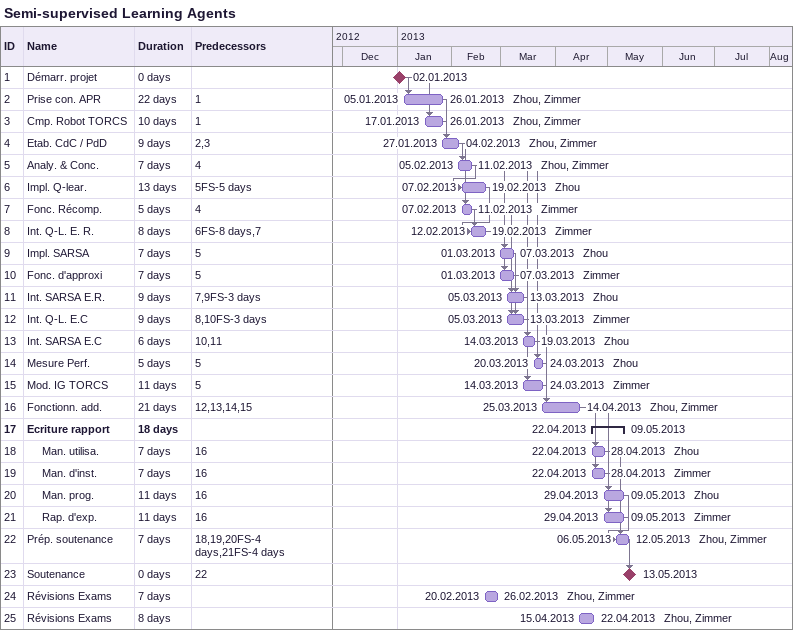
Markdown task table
Semi-supervised Learning Agents

| ID | Level | Task | Duration | Start | Finish | Predecessors | Resources |
|---|---|---|---|---|---|---|---|
| 1 | 1 | Démarr. projet | 0d | 2013-01-02 | 2013-01-02 |  |  |
| 2 | 1 | Prise con. APR | 22d | 2013-01-05 | 2013-01-26 | 1 | Zhou, Zimmer |
| 3 | 1 | Cmp. Robot TORCS | 10d | 2013-01-17 | 2013-01-26 | 1 | Zhou, Zimmer |
| 4 | 1 | Etab. CdC / PdD | 9d | 2013-01-27 | 2013-02-04 | 2, 3 | Zhou, Zimmer |
| 5 | 1 | Analy. & Conc. | 7d | 2013-02-05 | 2013-02-11 | 4 | Zhou, Zimmer |
| 6 | 1 | Impl. Q-lear. | 13d | 2013-02-07 | 2013-02-19 | 5FS-5d | Zhou |
| 7 | 1 | Fonc. Récomp. | 5d | 2013-02-07 | 2013-02-11 | 4 | Zimmer |
| 8 | 1 | Int. Q-L. E. R. | 8d | 2013-02-12 | 2013-02-19 | 6FS-8d, 7 | Zimmer |
| 9 | 1 | Impl. SARSA | 7d | 2013-03-01 | 2013-03-07 | 5 | Zhou |
| 10 | 1 | Fonc. d'approxi | 7d | 2013-03-01 | 2013-03-07 | 5 | Zimmer |
| 11 | 1 | Int. SARSA E.R. | 9d | 2013-03-05 | 2013-03-13 | 7, 9FS-3d | Zhou |
| 12 | 1 | Int. Q-L. E.C | 9d | 2013-03-05 | 2013-03-13 | 8, 10FS-3d | Zimmer |
| 13 | 1 | Int. SARSA E.C | 6d | 2013-03-14 | 2013-03-19 | 10, 11 | Zhou |
| 14 | 1 | Mesure Perf. | 5d | 2013-03-20 | 2013-03-24 | 5 | Zhou |
| 15 | 1 | Mod. IG TORCS | 11d | 2013-03-14 | 2013-03-24 | 5 | Zimmer |
| 16 | 1 | Fonctionn. add. | 21d | 2013-03-25 | 2013-04-14 | 12, 13, 14, 15 | Zhou, Zimmer |
| 17 | 1 | **Ecriture rapport** | 18d | 2013-04-22 | 2013-05-09 |  |  |
| 18 | 2 | Man. utilisa. | 7d | 2013-04-22 | 2013-04-28 | 16 | Zhou |
| 19 | 2 | Man. d'inst. | 7d | 2013-04-22 | 2013-04-28 | 16 | Zimmer |
| 20 | 2 | Man. prog. | 11d | 2013-04-29 | 2013-05-09 | 16 | Zhou |
| 21 | 2 | Rap. d'exp. | 11d | 2013-04-29 | 2013-05-09 | 16 | Zimmer |
| 22 | 1 | Prép. soutenance | 7d | 2013-05-06 | 2013-05-12 | 18, 19, 20FS-4d, 21FS-4d | Zhou, Zimmer |
| 23 | 1 | Soutenance | 0d | 2013-05-13 | 2013-05-13 | 22 |  |
| 24 | 1 | Révisions Exams | 7d | 2013-02-20 | 2013-02-26 |  | Zhou, Zimmer |
| 25 | 1 | Révisions Exams | 8d | 2013-04-15 | 2013-04-22 |  | Zhou, Zimmer |
